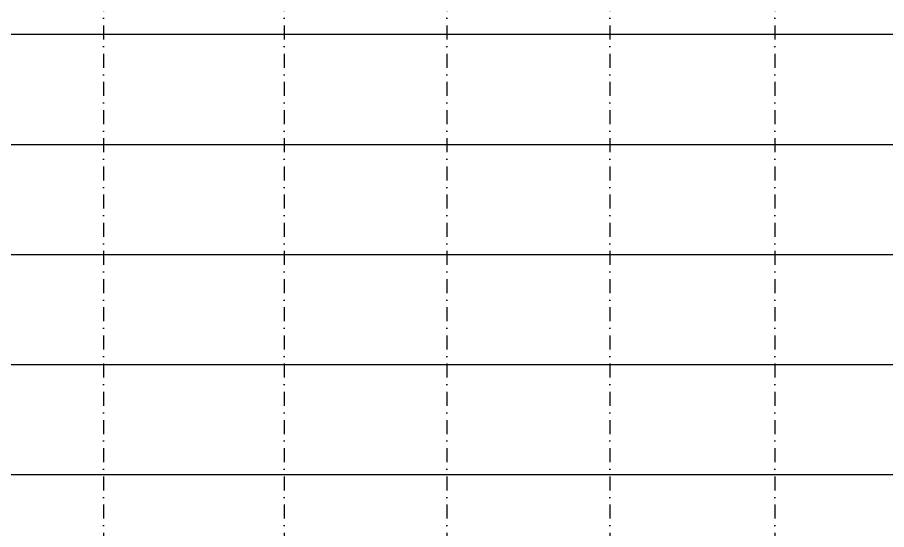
# Model space of a CAD drawing. Header units: metres. Extents: x -121 to 9872, y 3505 to 10721.
# Drawn here: x 1457.3 to 1852.2, y 9375 to 9607.7 of the extents above; entities that cross this region are included whole.
import ezdxf

# ---------------------------------------------------------------- set-up
doc = ezdxf.new("R2010")
doc.units = ezdxf.units.M
doc.linetypes.add('DASHDOT', pattern=[25.4, 12.7, -6.35, 0, -6.35])
doc.layers.add('Grade', color=9, linetype='Continuous')
doc.layers.add('Ind.Rot', color=8, linetype='DASHDOT')

msp = doc.modelspace()

# ---------------------------------------------------------------- linework, layer by layer
at = {"layer": 'Grade'}
for points in [[(0, 9600), (9859.453, 9600)], [(0, 9550), (9859.453, 9550)], [(0, 9500), (9859.453, 9500)], [(0, 9450), (9859.453, 9450)], [(0, 9400), (9859.453, 9400)]]:
    msp.add_lwpolyline(points, dxfattribs=at)
at = {"layer": 'Ind.Rot', "linetype": 'DASHDOT', "ltscale": 0.5}
for points in [[(1496.489, 10500), (1496.489, 8300)], [(1578.49, 10500), (1578.49, 8300)], [(1652.49, 10500), (1652.49, 8300)], [(1726.49, 10500), (1726.49, 8300)], [(1801.509, 10500), (1801.509, 8300)]]:
    msp.add_lwpolyline(points, dxfattribs=at)

doc.saveas('drawing.dxf')
